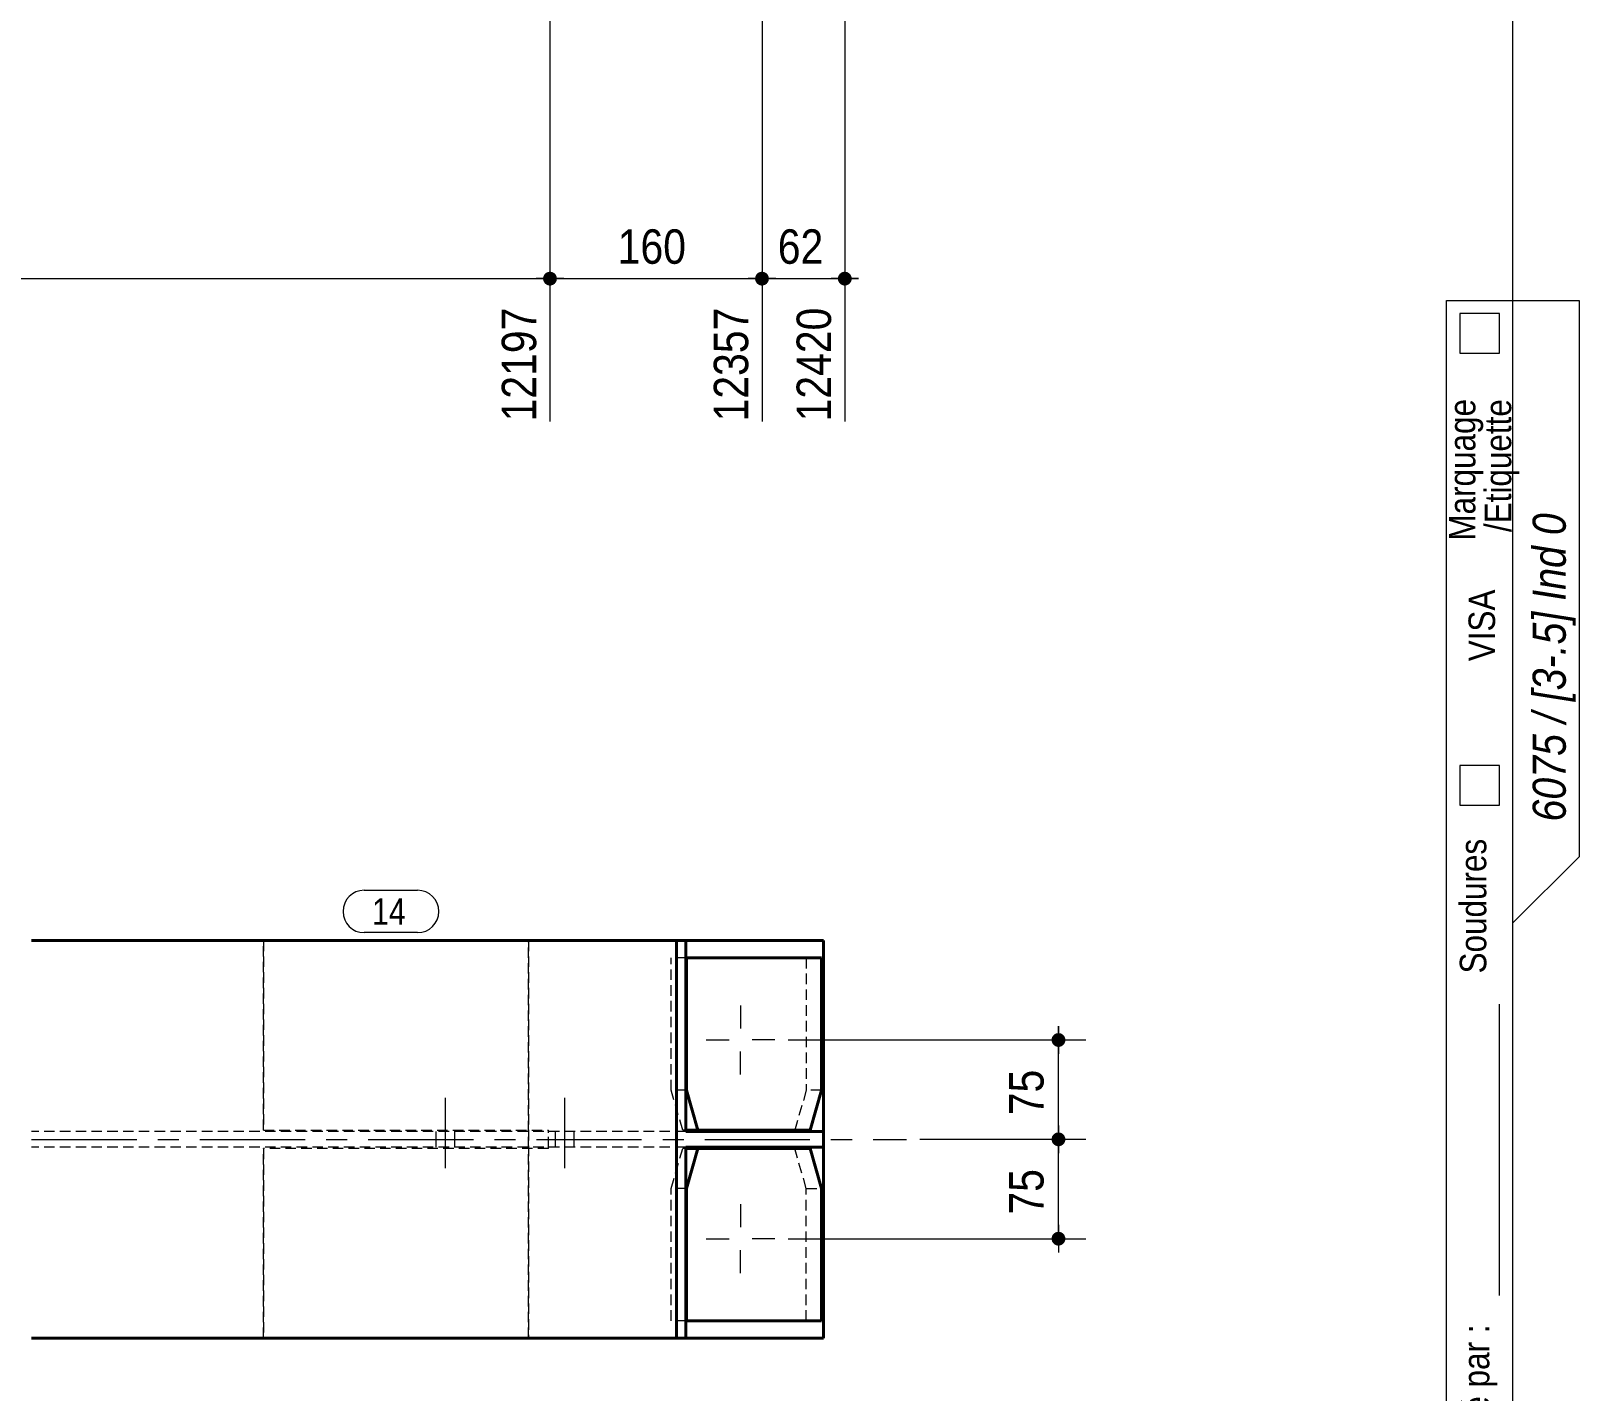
# Model space of a CAD drawing. Header units: millimetres. Extents: x 2 to 584, y 5 to 405.
# Drawn here: x 467.2 to 584, y 199.7 to 302.3 of the extents above; entities that cross this region are included whole.
import ezdxf

# ---------------------------------------------------------------- set-up
doc = ezdxf.new("R2010")
doc.units = ezdxf.units.MM
for name, pattern in [('AXES', [12.7, 7.9375, -1.5875, 1.5875, -1.5875]), ('CACHE2', [1.190625, 0.79375, -0.396875]), ('INTERROMPUX2', [9.525, 6.35, -3.175])]:
    doc.linetypes.add(name, pattern=pattern)
for name, color, linetype, lineweight in [('Autre type objet', 1, 'Continuous', 0), ('Axe', 1, 'Continuous', 0), ('Boulon', 7, 'Continuous', 0), ('Cache', 7, 'Continuous', 0), ('Cotation', 7, 'Continuous', 0), ('Feuille dessin', 5, 'Continuous', 0), ('Piece', 2, 'Continuous', 0), ('Repère pièce', 3, 'Continuous', 0)]:
    doc.layers.add(name, color=color, linetype=linetype, lineweight=lineweight)
doc.styles.add('ARIAL', font='ARIAL.TTF')
doc.styles.add('ARIAL_ITALIC', font='ARIALI.TTF')
doc.styles.add('COMIC_SANS_MS', font='COMIC.TTF')

# ---------------------------------------------------------------- blocks, each defined once
blk = doc.blocks.new('*A41')
at = {"layer": 'Boulon', "linetype": 'INTERROMPUX2', "lineweight": 0}
for p, q in [((498.4595, 216.494983), (498.4595, 221.794983)), ((498.4595, 216.494983), (498.4595, 221.794983)), ((497.7595, 218.06885), (497.7595, 219.26885)), ((497.7595, 218.06885), (497.7595, 219.26885)), ((499.1595, 218.06885), (499.1595, 219.26885)), ((499.1595, 218.06885), (499.1595, 219.26885))]:
    blk.add_line(p, q, dxfattribs=at)
blk = doc.blocks.new('*A42')
at = {"layer": 'Boulon', "linetype": 'INTERROMPUX2', "lineweight": 0}
for p, q in [((507.4595, 216.494983), (507.4595, 221.794983)), ((507.4595, 216.494983), (507.4595, 221.794983)), ((506.7595, 218.06885), (506.7595, 219.26885)), ((506.7595, 218.06885), (506.7595, 219.26885)), ((508.1595, 218.06885), (508.1595, 219.26885)), ((508.1595, 218.06885), (508.1595, 219.26885))]:
    blk.add_line(p, q, dxfattribs=at)
blk = doc.blocks.new('*A46')
at = {"layer": 'Boulon', "linetype": 'Continuous', "lineweight": 0}
for p, q in [((520.719928, 228.769276), (520.719928, 227.037676)), ((518.119928, 226.169276), (519.851528, 226.169276)), ((523.319928, 226.169276), (521.588328, 226.169276)), ((520.719928, 223.569276), (520.719928, 225.300876)), ((520.719928, 213.769276), (520.719928, 212.037676)), ((518.119928, 211.169276), (519.851528, 211.169276)), ((520.719928, 208.569276), (520.719928, 210.300876)), ((523.319928, 211.169276), (521.588328, 211.169276))]:
    blk.add_line(p, q, dxfattribs=at)
blk = doc.blocks.new('*A48')
at = {"layer": 'Axe', "color": 1, "linetype": 'AXES', "lineweight": 15}
blk.add_line((467.219957, 218.66885), (533.243053, 218.66885), dxfattribs=at)
at = {"layer": 'Cache', "color": 7, "linetype": 'CACHE2', "lineweight": 20}
for p, q in [((504.719672, 219.26885), (504.719672, 233.66885)), ((504.719733, 233.66885), (504.719733, 203.66885)), ((516.583053, 219.26885), (467.219957, 219.26885)), ((504.719454, 218.06885), (504.719454, 219.26885)), ((506.219318, 218.06885), (506.219318, 219.26885)), ((516.583053, 218.06885), (467.219957, 218.06885)), ((504.719672, 203.66885), (504.719672, 218.06885))]:
    blk.add_line(p, q, dxfattribs=at)
at = {"layer": 'Piece', "color": 2, "linetype": 'Continuous', "lineweight": 40}
for p, q in [((516.583053, 233.66885), (467.219957, 233.66885)), ((515.893053, 233.66885), (515.893053, 203.66885)), ((516.583053, 219.26885), (516.583053, 233.66885)), ((526.969791, 219.26885), (516.583053, 219.26885)), ((526.969791, 218.06885), (526.969791, 219.26885)), ((516.583053, 218.06885), (526.969791, 218.06885)), ((516.583053, 203.66885), (516.583053, 218.06885)), ((515.893053, 203.66885), (467.219957, 203.66885)), ((516.583053, 203.66885), (515.893053, 203.66885))]:
    blk.add_line(p, q, dxfattribs=at)
blk = doc.blocks.new('*A51')
at = {"layer": 'Cache', "color": 7, "linetype": 'CACHE2', "lineweight": 20}
for p, q in [((484.719724, 233.669277), (484.719724, 219.369277)), ((516.583053, 233.669277), (484.719724, 233.669277)), ((484.719957, 219.369277), (484.719957, 233.669277)), ((526.969875, 233.669277), (526.969875, 203.669277)), ((484.719724, 219.369277), (506.219957, 219.369277)), ((506.219724, 217.969277), (506.219724, 219.369277)), ((506.219957, 217.969277), (506.219957, 219.369277)), ((506.219957, 217.969277), (484.719724, 217.969277)), ((484.719724, 217.969277), (484.719724, 203.669277)), ((484.719957, 203.669277), (484.719957, 217.969277)), ((484.719724, 203.669277), (516.583053, 203.669277))]:
    blk.add_line(p, q, dxfattribs=at)
at = {"layer": 'Piece', "color": 2, "linetype": 'Continuous', "lineweight": 40}
for p, q in [((526.969875, 233.669277), (516.583053, 233.669277)), ((526.969642, 203.669277), (526.969642, 233.669277)), ((526.969875, 203.669277), (516.583053, 203.669277))]:
    blk.add_line(p, q, dxfattribs=at)
blk = doc.blocks.new('*A52')
at = {"layer": 'Cache', "color": 7, "linetype": 'CACHE2', "lineweight": 20}
for p, q in [((515.490942, 222.368423), (515.490942, 232.368319)), ((516.583053, 232.368319), (515.490942, 232.368319)), ((525.67885, 232.368319), (525.67885, 222.368102)), ((516.583053, 222.368423), (515.490942, 222.368423)), ((516.353015, 219.368319), (515.490942, 222.368423)), ((525.67885, 222.368102), (524.816869, 219.368319)), ((526.828242, 222.368102), (525.67885, 222.368102)), ((516.583053, 219.368319), (516.353015, 219.368319))]:
    blk.add_line(p, q, dxfattribs=at)
at = {"layer": 'Piece', "color": 2, "linetype": 'Continuous', "lineweight": 40}
for p, q in [((526.828242, 232.368319), (516.583053, 232.368319)), ((516.640333, 232.368319), (516.640333, 222.368423)), ((526.828242, 232.368319), (526.828242, 222.368102)), ((516.640333, 222.368423), (516.583053, 222.368423)), ((516.640333, 222.368423), (517.502407, 219.368319)), ((525.96626, 219.368319), (526.828242, 222.368102)), ((525.96626, 219.368319), (516.583053, 219.368319))]:
    blk.add_line(p, q, dxfattribs=at)
blk = doc.blocks.new('*A53')
at = {"layer": 'Cache', "color": 7, "linetype": 'CACHE2', "lineweight": 20}
for p, q in [((515.490942, 214.969172), (516.353015, 217.969276)), ((516.583053, 217.969276), (516.353015, 217.969276)), ((525.67885, 214.969451), (524.816857, 217.969276)), ((516.583053, 214.969172), (515.490942, 214.969172)), ((515.490942, 204.969276), (515.490942, 214.969172)), ((525.67885, 204.969276), (525.67885, 214.969451)), ((525.67885, 214.969451), (526.828242, 214.969451)), ((516.640333, 204.969276), (515.490942, 204.969276))]:
    blk.add_line(p, q, dxfattribs=at)
at = {"layer": 'Piece', "color": 2, "linetype": 'Continuous', "lineweight": 40}
for p, q in [((525.966248, 217.969276), (516.583053, 217.969276)), ((516.640333, 214.969172), (517.502407, 217.969276)), ((526.828242, 214.969451), (525.966248, 217.969276)), ((516.640333, 214.969172), (516.583053, 214.969172)), ((516.640333, 204.969276), (516.640333, 214.969172)), ((526.828242, 204.969276), (526.828242, 214.969451)), ((516.583053, 204.969276), (516.640333, 204.969276)), ((526.828242, 204.969276), (516.640333, 204.969276))]:
    blk.add_line(p, q, dxfattribs=at)
blk = doc.blocks.new('*A63')
at = {"layer": 'Feuille dessin', "linetype": 'Continuous', "lineweight": 0}
blk.add_line((579, 5), (579, 405), dxfattribs=at)
blk = doc.blocks.new('*A64')
at = {"layer": 'Autre type objet', "linetype": 'Continuous', "lineweight": 0}
for p, q in [((574, 37), (574, 282)), ((574, 282), (584, 282)), ((579, 37), (579, 282)), ((584, 282), (584, 240)), ((575, 281), (575, 278)), ((578, 281), (575, 281)), ((578, 278), (578, 281)), ((575, 278), (578, 278)), ((578, 246.898947), (575, 246.898947)), ((575, 246.898947), (575, 243.898947)), ((578, 243.898947), (578, 246.898947)), ((575, 243.898947), (578, 243.898947)), ((584, 240), (579, 235)), ((578, 206.87143), (578, 228.87143))]:
    blk.add_line(p, q, dxfattribs=at)
at = {"layer": 'Autre type objet', "width": 0.85}
for s, height, style, p in [('Marquage', 2, 'ARIAL', (576.175102, 263.861793)), ('/Etiquette', 2, 'ARIAL', (578.882157, 264.509258)), ('6075 / [3-.5] Ind 0', 2.5, 'ARIAL_ITALIC', (583, 242.657715)), ('VISA', 2, 'ARIAL', (577.660159, 254.754913)), ('Soudures', 2, 'ARIAL', (577, 231.189963)), ('Soudé par :', 2, 'ARIAL', (577.230161, 192.415081))]:
    blk.add_text(s, height=height, rotation=90, dxfattribs=dict(at, style=style)).set_placement(p)
blk = doc.blocks.new('*A102')
at = {"layer": 'Cotation'}
blk.add_hatch(color=256, dxfattribs=at).paths.add_polyline_path([(506.31, 283.12), (506.29, 283.12), (506.26, 283.12), (506.24, 283.13), (506.21, 283.13), (506.19, 283.14), (506.16, 283.15), (506.14, 283.16), (506.12, 283.17), (506.09, 283.18), (506.07, 283.19), (506.05, 283.21), (506.03, 283.22), (506.01, 283.24), (505.99, 283.25), (505.97, 283.27), (505.95, 283.29), (505.94, 283.31), (505.92, 283.33), (505.91, 283.35), (505.89, 283.37), (505.88, 283.39), (505.87, 283.42), (505.86, 283.44), (505.85, 283.46), (505.84, 283.49), (505.83, 283.51), (505.83, 283.54), (505.82, 283.56), (505.82, 283.59), (505.82, 283.61), (505.82, 283.64), (505.82, 283.66), (505.82, 283.69), (505.82, 283.71), (505.83, 283.74), (505.83, 283.76), (505.84, 283.79), (505.85, 283.81), (505.86, 283.84), (505.87, 283.86), (505.88, 283.88), (505.89, 283.91), (505.91, 283.93), (505.92, 283.95), (505.94, 283.97), (505.95, 283.99), (505.97, 284.01), (505.99, 284.02), (506.01, 284.04), (506.03, 284.06), (506.05, 284.07), (506.07, 284.08), (506.09, 284.1), (506.12, 284.11), (506.14, 284.12), (506.16, 284.13), (506.19, 284.14), (506.21, 284.14), (506.24, 284.15), (506.26, 284.15), (506.29, 284.16), (506.31, 284.16), (506.34, 284.16), (506.36, 284.16), (506.39, 284.16), (506.41, 284.15), (506.44, 284.15), (506.46, 284.14), (506.49, 284.14), (506.51, 284.13), (506.54, 284.12), (506.56, 284.11), (506.58, 284.1), (506.61, 284.08), (506.63, 284.07), (506.65, 284.06), (506.67, 284.04), (506.69, 284.02), (506.71, 284.01), (506.72, 283.99), (506.74, 283.97), (506.76, 283.95), (506.77, 283.93), (506.78, 283.91), (506.8, 283.88), (506.81, 283.86), (506.82, 283.84), (506.83, 283.81), (506.84, 283.79), (506.84, 283.76), (506.85, 283.74), (506.85, 283.71), (506.86, 283.69), (506.86, 283.66), (506.86, 283.64), (506.86, 283.61), (506.86, 283.59), (506.85, 283.56), (506.85, 283.54), (506.84, 283.51), (506.84, 283.49), (506.83, 283.46), (506.82, 283.44), (506.81, 283.42), (506.8, 283.39), (506.78, 283.37), (506.77, 283.35), (506.76, 283.33), (506.74, 283.31), (506.72, 283.29), (506.71, 283.27), (506.69, 283.25), (506.67, 283.24), (506.65, 283.22), (506.63, 283.21), (506.61, 283.19), (506.58, 283.18), (506.56, 283.17), (506.54, 283.16), (506.51, 283.15), (506.49, 283.14), (506.46, 283.13), (506.44, 283.13), (506.41, 283.12), (506.39, 283.12), (506.36, 283.12), (506.34, 283.12)], flags=17)
at = {"layer": 'Cotation', "linetype": 'Continuous', "lineweight": 0}
for p, q in [((506.34, 315.83), (506.34, 272.86)), ((506.34, 284.68), (506.34, 282.6)), ((357.45, 283.64), (506.34, 283.64)), ((507.38, 283.64), (505.3, 283.64)), ((506.34, 283.64), (507.38, 283.64))]:
    blk.add_line(p, q, dxfattribs=at)
at = {"layer": 'Cotation'}
blk.add_point((506.34, 283.64), dxfattribs=at)
at = {"layer": 'Cotation', "style": 'ARIAL', "width": 0.85}
blk.add_text('12197', height=2.6, rotation=90.0002, dxfattribs=at).set_placement((505.3, 272.86))
blk = doc.blocks.new('*A103')
at = {"layer": 'Cotation'}
for points in [[(506.31, 283.12), (506.29, 283.12), (506.26, 283.12), (506.24, 283.13), (506.21, 283.13), (506.19, 283.14), (506.16, 283.15), (506.14, 283.16), (506.12, 283.17), (506.09, 283.18), (506.07, 283.19), (506.05, 283.21), (506.03, 283.22), (506.01, 283.24), (505.99, 283.25), (505.97, 283.27), (505.95, 283.29), (505.94, 283.31), (505.92, 283.33), (505.91, 283.35), (505.89, 283.37), (505.88, 283.39), (505.87, 283.42), (505.86, 283.44), (505.85, 283.46), (505.84, 283.49), (505.83, 283.51), (505.83, 283.54), (505.82, 283.56), (505.82, 283.59), (505.82, 283.61), (505.82, 283.64), (505.82, 283.66), (505.82, 283.69), (505.82, 283.71), (505.83, 283.74), (505.83, 283.76), (505.84, 283.79), (505.85, 283.81), (505.86, 283.84), (505.87, 283.86), (505.88, 283.88), (505.89, 283.91), (505.91, 283.93), (505.92, 283.95), (505.94, 283.97), (505.95, 283.99), (505.97, 284.01), (505.99, 284.02), (506.01, 284.04), (506.03, 284.06), (506.05, 284.07), (506.07, 284.08), (506.09, 284.1), (506.12, 284.11), (506.14, 284.12), (506.16, 284.13), (506.19, 284.14), (506.21, 284.14), (506.24, 284.15), (506.26, 284.15), (506.29, 284.16), (506.31, 284.16), (506.34, 284.16), (506.36, 284.16), (506.39, 284.16), (506.41, 284.15), (506.44, 284.15), (506.46, 284.14), (506.49, 284.14), (506.51, 284.13), (506.54, 284.12), (506.56, 284.11), (506.58, 284.1), (506.61, 284.08), (506.63, 284.07), (506.65, 284.06), (506.67, 284.04), (506.69, 284.02), (506.71, 284.01), (506.72, 283.99), (506.74, 283.97), (506.76, 283.95), (506.77, 283.93), (506.78, 283.91), (506.8, 283.88), (506.81, 283.86), (506.82, 283.84), (506.83, 283.81), (506.84, 283.79), (506.84, 283.76), (506.85, 283.74), (506.85, 283.71), (506.86, 283.69), (506.86, 283.66), (506.86, 283.64), (506.86, 283.61), (506.86, 283.59), (506.85, 283.56), (506.85, 283.54), (506.84, 283.51), (506.84, 283.49), (506.83, 283.46), (506.82, 283.44), (506.81, 283.42), (506.8, 283.39), (506.78, 283.37), (506.77, 283.35), (506.76, 283.33), (506.74, 283.31), (506.72, 283.29), (506.71, 283.27), (506.69, 283.25), (506.67, 283.24), (506.65, 283.22), (506.63, 283.21), (506.61, 283.19), (506.58, 283.18), (506.56, 283.17), (506.54, 283.16), (506.51, 283.15), (506.49, 283.14), (506.46, 283.13), (506.44, 283.13), (506.41, 283.12), (506.39, 283.12), (506.36, 283.12), (506.34, 283.12)], [(522.31, 283.12), (522.29, 283.12), (522.26, 283.12), (522.24, 283.13), (522.21, 283.13), (522.19, 283.14), (522.16, 283.15), (522.14, 283.16), (522.12, 283.17), (522.09, 283.18), (522.07, 283.19), (522.05, 283.21), (522.03, 283.22), (522.01, 283.24), (521.99, 283.25), (521.97, 283.27), (521.95, 283.29), (521.94, 283.31), (521.92, 283.33), (521.91, 283.35), (521.89, 283.37), (521.88, 283.39), (521.87, 283.42), (521.86, 283.44), (521.85, 283.46), (521.84, 283.49), (521.83, 283.51), (521.83, 283.54), (521.82, 283.56), (521.82, 283.59), (521.82, 283.61), (521.82, 283.64), (521.82, 283.66), (521.82, 283.69), (521.82, 283.71), (521.83, 283.74), (521.83, 283.76), (521.84, 283.79), (521.85, 283.81), (521.86, 283.84), (521.87, 283.86), (521.88, 283.88), (521.89, 283.91), (521.91, 283.93), (521.92, 283.95), (521.94, 283.97), (521.95, 283.99), (521.97, 284.01), (521.99, 284.02), (522.01, 284.04), (522.03, 284.06), (522.05, 284.07), (522.07, 284.08), (522.09, 284.1), (522.12, 284.11), (522.14, 284.12), (522.16, 284.13), (522.19, 284.14), (522.21, 284.14), (522.24, 284.15), (522.26, 284.15), (522.29, 284.16), (522.31, 284.16), (522.34, 284.16), (522.36, 284.16), (522.39, 284.16), (522.41, 284.15), (522.44, 284.15), (522.46, 284.14), (522.49, 284.14), (522.51, 284.13), (522.54, 284.12), (522.56, 284.11), (522.58, 284.1), (522.61, 284.08), (522.63, 284.07), (522.65, 284.06), (522.67, 284.04), (522.69, 284.02), (522.71, 284.01), (522.72, 283.99), (522.74, 283.97), (522.76, 283.95), (522.77, 283.93), (522.78, 283.91), (522.8, 283.88), (522.81, 283.86), (522.82, 283.84), (522.83, 283.81), (522.84, 283.79), (522.84, 283.76), (522.85, 283.74), (522.85, 283.71), (522.86, 283.69), (522.86, 283.66), (522.86, 283.64), (522.86, 283.61), (522.86, 283.59), (522.85, 283.56), (522.85, 283.54), (522.84, 283.51), (522.84, 283.49), (522.83, 283.46), (522.82, 283.44), (522.81, 283.42), (522.8, 283.39), (522.78, 283.37), (522.77, 283.35), (522.76, 283.33), (522.74, 283.31), (522.72, 283.29), (522.71, 283.27), (522.69, 283.25), (522.67, 283.24), (522.65, 283.22), (522.63, 283.21), (522.61, 283.19), (522.58, 283.18), (522.56, 283.17), (522.54, 283.16), (522.51, 283.15), (522.49, 283.14), (522.46, 283.13), (522.44, 283.13), (522.41, 283.12), (522.39, 283.12), (522.36, 283.12), (522.34, 283.12)]]:
    blk.add_hatch(color=256, dxfattribs=at).paths.add_polyline_path(points, flags=17)
at = {"layer": 'Cotation', "linetype": 'Continuous', "lineweight": 0}
for p, q in [((522.34, 320.6), (522.34, 272.86)), ((506.34, 315.83), (506.34, 272.86)), ((506.34, 284.68), (506.34, 282.6)), ((522.34, 284.68), (522.34, 282.6)), ((507.38, 283.64), (505.3, 283.64)), ((506.34, 283.64), (505.3, 283.64)), ((506.34, 283.64), (522.34, 283.64)), ((523.38, 283.64), (521.3, 283.64)), ((522.34, 283.64), (523.38, 283.64))]:
    blk.add_line(p, q, dxfattribs=at)
at = {"layer": 'Cotation'}
for p in [(506.34, 283.64), (522.34, 283.64)]:
    blk.add_point(p, dxfattribs=at)
at = {"layer": 'Cotation', "style": 'ARIAL', "width": 0.85}
blk.add_text('160', height=2.6, dxfattribs=at).set_placement((511.45, 284.76))
blk.add_text('12357', height=2.6, rotation=90.0002, dxfattribs=at).set_placement((521.3, 272.86))
blk = doc.blocks.new('*A104')
at = {"layer": 'Cotation'}
for points in [[(522.31, 283.12), (522.29, 283.12), (522.26, 283.12), (522.24, 283.13), (522.21, 283.13), (522.19, 283.14), (522.16, 283.15), (522.14, 283.16), (522.12, 283.17), (522.09, 283.18), (522.07, 283.19), (522.05, 283.21), (522.03, 283.22), (522.01, 283.24), (521.99, 283.25), (521.97, 283.27), (521.95, 283.29), (521.94, 283.31), (521.92, 283.33), (521.91, 283.35), (521.89, 283.37), (521.88, 283.39), (521.87, 283.42), (521.86, 283.44), (521.85, 283.46), (521.84, 283.49), (521.83, 283.51), (521.83, 283.54), (521.82, 283.56), (521.82, 283.59), (521.82, 283.61), (521.82, 283.64), (521.82, 283.66), (521.82, 283.69), (521.82, 283.71), (521.83, 283.74), (521.83, 283.76), (521.84, 283.79), (521.85, 283.81), (521.86, 283.84), (521.87, 283.86), (521.88, 283.88), (521.89, 283.91), (521.91, 283.93), (521.92, 283.95), (521.94, 283.97), (521.95, 283.99), (521.97, 284.01), (521.99, 284.02), (522.01, 284.04), (522.03, 284.06), (522.05, 284.07), (522.07, 284.08), (522.09, 284.1), (522.12, 284.11), (522.14, 284.12), (522.16, 284.13), (522.19, 284.14), (522.21, 284.14), (522.24, 284.15), (522.26, 284.15), (522.29, 284.16), (522.31, 284.16), (522.34, 284.16), (522.36, 284.16), (522.39, 284.16), (522.41, 284.15), (522.44, 284.15), (522.46, 284.14), (522.49, 284.14), (522.51, 284.13), (522.54, 284.12), (522.56, 284.11), (522.58, 284.1), (522.61, 284.08), (522.63, 284.07), (522.65, 284.06), (522.67, 284.04), (522.69, 284.02), (522.71, 284.01), (522.72, 283.99), (522.74, 283.97), (522.76, 283.95), (522.77, 283.93), (522.78, 283.91), (522.8, 283.88), (522.81, 283.86), (522.82, 283.84), (522.83, 283.81), (522.84, 283.79), (522.84, 283.76), (522.85, 283.74), (522.85, 283.71), (522.86, 283.69), (522.86, 283.66), (522.86, 283.64), (522.86, 283.61), (522.86, 283.59), (522.85, 283.56), (522.85, 283.54), (522.84, 283.51), (522.84, 283.49), (522.83, 283.46), (522.82, 283.44), (522.81, 283.42), (522.8, 283.39), (522.78, 283.37), (522.77, 283.35), (522.76, 283.33), (522.74, 283.31), (522.72, 283.29), (522.71, 283.27), (522.69, 283.25), (522.67, 283.24), (522.65, 283.22), (522.63, 283.21), (522.61, 283.19), (522.58, 283.18), (522.56, 283.17), (522.54, 283.16), (522.51, 283.15), (522.49, 283.14), (522.46, 283.13), (522.44, 283.13), (522.41, 283.12), (522.39, 283.12), (522.36, 283.12), (522.34, 283.12)], [(528.56, 283.12), (528.54, 283.12), (528.51, 283.12), (528.49, 283.13), (528.46, 283.13), (528.44, 283.14), (528.41, 283.15), (528.39, 283.16), (528.37, 283.17), (528.34, 283.18), (528.32, 283.19), (528.3, 283.21), (528.28, 283.22), (528.26, 283.24), (528.24, 283.25), (528.22, 283.27), (528.2, 283.29), (528.19, 283.31), (528.17, 283.33), (528.16, 283.35), (528.14, 283.37), (528.13, 283.39), (528.12, 283.42), (528.11, 283.44), (528.1, 283.46), (528.09, 283.49), (528.08, 283.51), (528.08, 283.54), (528.07, 283.56), (528.07, 283.59), (528.07, 283.61), (528.07, 283.64), (528.07, 283.66), (528.07, 283.69), (528.07, 283.71), (528.08, 283.74), (528.08, 283.76), (528.09, 283.79), (528.1, 283.81), (528.11, 283.84), (528.12, 283.86), (528.13, 283.88), (528.14, 283.91), (528.16, 283.93), (528.17, 283.95), (528.19, 283.97), (528.2, 283.99), (528.22, 284.01), (528.24, 284.02), (528.26, 284.04), (528.28, 284.06), (528.3, 284.07), (528.32, 284.08), (528.34, 284.1), (528.37, 284.11), (528.39, 284.12), (528.41, 284.13), (528.44, 284.14), (528.46, 284.14), (528.49, 284.15), (528.51, 284.15), (528.54, 284.16), (528.56, 284.16), (528.59, 284.16), (528.61, 284.16), (528.64, 284.16), (528.66, 284.15), (528.69, 284.15), (528.71, 284.14), (528.74, 284.14), (528.76, 284.13), (528.79, 284.12), (528.81, 284.11), (528.83, 284.1), (528.86, 284.08), (528.88, 284.07), (528.9, 284.06), (528.92, 284.04), (528.94, 284.02), (528.96, 284.01), (528.97, 283.99), (528.99, 283.97), (529.01, 283.95), (529.02, 283.93), (529.03, 283.91), (529.05, 283.88), (529.06, 283.86), (529.07, 283.84), (529.08, 283.81), (529.09, 283.79), (529.09, 283.76), (529.1, 283.74), (529.1, 283.71), (529.11, 283.69), (529.11, 283.66), (529.11, 283.64), (529.11, 283.61), (529.11, 283.59), (529.1, 283.56), (529.1, 283.54), (529.09, 283.51), (529.09, 283.49), (529.08, 283.46), (529.07, 283.44), (529.06, 283.42), (529.05, 283.39), (529.03, 283.37), (529.02, 283.35), (529.01, 283.33), (528.99, 283.31), (528.97, 283.29), (528.96, 283.27), (528.94, 283.25), (528.92, 283.24), (528.9, 283.22), (528.88, 283.21), (528.86, 283.19), (528.83, 283.18), (528.81, 283.17), (528.79, 283.16), (528.76, 283.15), (528.74, 283.14), (528.71, 283.13), (528.69, 283.13), (528.66, 283.12), (528.64, 283.12), (528.61, 283.12), (528.59, 283.12)]]:
    blk.add_hatch(color=256, dxfattribs=at).paths.add_polyline_path(points, flags=17)
at = {"layer": 'Cotation', "linetype": 'Continuous', "lineweight": 0}
for p, q in [((528.59, 323.1), (528.59, 272.86)), ((522.34, 320.6), (522.34, 272.86)), ((522.34, 284.68), (522.34, 282.6)), ((528.59, 284.68), (528.59, 282.6)), ((523.38, 283.64), (521.3, 283.64)), ((522.34, 283.64), (521.3, 283.64)), ((522.34, 283.64), (528.59, 283.64)), ((529.63, 283.64), (527.55, 283.64)), ((528.59, 283.64), (529.63, 283.64))]:
    blk.add_line(p, q, dxfattribs=at)
at = {"layer": 'Cotation'}
for p in [(522.34, 283.64), (528.59, 283.64)]:
    blk.add_point(p, dxfattribs=at)
at = {"layer": 'Cotation', "style": 'ARIAL', "width": 0.85}
blk.add_text('62', height=2.6, dxfattribs=at).set_placement((523.53, 284.76))
blk.add_text('12420', height=2.6, rotation=90.0002, dxfattribs=at).set_placement((527.55, 272.86))
blk = doc.blocks.new('*A115')
at = {"layer": 'Cotation'}
for points in [[(544.69, 218.15), (544.66, 218.15), (544.64, 218.15), (544.61, 218.16), (544.59, 218.16), (544.56, 218.17), (544.54, 218.18), (544.52, 218.19), (544.49, 218.2), (544.47, 218.21), (544.45, 218.22), (544.43, 218.24), (544.4, 218.25), (544.38, 218.27), (544.37, 218.28), (544.35, 218.3), (544.33, 218.32), (544.31, 218.34), (544.3, 218.36), (544.28, 218.38), (544.27, 218.4), (544.26, 218.42), (544.24, 218.45), (544.23, 218.47), (544.22, 218.49), (544.22, 218.52), (544.21, 218.54), (544.2, 218.57), (544.2, 218.59), (544.2, 218.62), (544.19, 218.64), (544.19, 218.67), (544.19, 218.69), (544.2, 218.72), (544.2, 218.75), (544.2, 218.77), (544.21, 218.8), (544.22, 218.82), (544.22, 218.84), (544.23, 218.87), (544.24, 218.89), (544.26, 218.91), (544.27, 218.94), (544.28, 218.96), (544.3, 218.98), (544.31, 219), (544.33, 219.02), (544.35, 219.04), (544.37, 219.05), (544.38, 219.07), (544.4, 219.09), (544.43, 219.1), (544.45, 219.11), (544.47, 219.13), (544.49, 219.14), (544.52, 219.15), (544.54, 219.16), (544.56, 219.17), (544.59, 219.17), (544.61, 219.18), (544.64, 219.18), (544.66, 219.19), (544.69, 219.19), (544.71, 219.19), (544.74, 219.19), (544.77, 219.19), (544.79, 219.18), (544.82, 219.18), (544.84, 219.17), (544.87, 219.17), (544.89, 219.16), (544.91, 219.15), (544.94, 219.14), (544.96, 219.13), (544.98, 219.11), (545, 219.1), (545.02, 219.09), (545.04, 219.07), (545.06, 219.05), (545.08, 219.04), (545.1, 219.02), (545.12, 219), (545.13, 218.98), (545.15, 218.96), (545.16, 218.94), (545.17, 218.91), (545.18, 218.89), (545.19, 218.87), (545.2, 218.84), (545.21, 218.82), (545.22, 218.8), (545.22, 218.77), (545.23, 218.75), (545.23, 218.72), (545.23, 218.69), (545.23, 218.67), (545.23, 218.64), (545.23, 218.62), (545.23, 218.59), (545.22, 218.57), (545.22, 218.54), (545.21, 218.52), (545.2, 218.49), (545.19, 218.47), (545.18, 218.45), (545.17, 218.42), (545.16, 218.4), (545.15, 218.38), (545.13, 218.36), (545.12, 218.34), (545.1, 218.32), (545.08, 218.3), (545.06, 218.28), (545.04, 218.27), (545.02, 218.25), (545, 218.24), (544.98, 218.22), (544.96, 218.21), (544.94, 218.2), (544.91, 218.19), (544.89, 218.18), (544.87, 218.17), (544.84, 218.16), (544.82, 218.16), (544.79, 218.15), (544.77, 218.15), (544.74, 218.15), (544.71, 218.15)], [(544.69, 210.65), (544.66, 210.65), (544.64, 210.65), (544.61, 210.66), (544.59, 210.66), (544.56, 210.67), (544.54, 210.68), (544.52, 210.69), (544.49, 210.7), (544.47, 210.71), (544.45, 210.72), (544.43, 210.74), (544.4, 210.75), (544.38, 210.77), (544.37, 210.78), (544.35, 210.8), (544.33, 210.82), (544.31, 210.84), (544.3, 210.86), (544.28, 210.88), (544.27, 210.9), (544.26, 210.92), (544.24, 210.95), (544.23, 210.97), (544.22, 210.99), (544.22, 211.02), (544.21, 211.04), (544.2, 211.07), (544.2, 211.09), (544.2, 211.12), (544.19, 211.14), (544.19, 211.17), (544.19, 211.19), (544.2, 211.22), (544.2, 211.25), (544.2, 211.27), (544.21, 211.3), (544.22, 211.32), (544.22, 211.34), (544.23, 211.37), (544.24, 211.39), (544.26, 211.41), (544.27, 211.44), (544.28, 211.46), (544.3, 211.48), (544.31, 211.5), (544.33, 211.52), (544.35, 211.54), (544.37, 211.55), (544.38, 211.57), (544.4, 211.59), (544.43, 211.6), (544.45, 211.62), (544.47, 211.63), (544.49, 211.64), (544.52, 211.65), (544.54, 211.66), (544.56, 211.67), (544.59, 211.67), (544.61, 211.68), (544.64, 211.68), (544.66, 211.69), (544.69, 211.69), (544.71, 211.69), (544.74, 211.69), (544.77, 211.69), (544.79, 211.68), (544.82, 211.68), (544.84, 211.67), (544.87, 211.67), (544.89, 211.66), (544.91, 211.65), (544.94, 211.64), (544.96, 211.63), (544.98, 211.62), (545, 211.6), (545.02, 211.59), (545.04, 211.57), (545.06, 211.55), (545.08, 211.54), (545.1, 211.52), (545.12, 211.5), (545.13, 211.48), (545.15, 211.46), (545.16, 211.44), (545.17, 211.41), (545.18, 211.39), (545.19, 211.37), (545.2, 211.34), (545.21, 211.32), (545.22, 211.3), (545.22, 211.27), (545.23, 211.25), (545.23, 211.22), (545.23, 211.19), (545.23, 211.17), (545.23, 211.14), (545.23, 211.12), (545.23, 211.09), (545.22, 211.07), (545.22, 211.04), (545.21, 211.02), (545.2, 210.99), (545.19, 210.97), (545.18, 210.95), (545.17, 210.92), (545.16, 210.9), (545.15, 210.88), (545.13, 210.86), (545.12, 210.84), (545.1, 210.82), (545.08, 210.8), (545.06, 210.78), (545.04, 210.77), (545.02, 210.75), (545, 210.74), (544.98, 210.72), (544.96, 210.71), (544.94, 210.7), (544.91, 210.69), (544.89, 210.68), (544.87, 210.67), (544.84, 210.66), (544.82, 210.66), (544.79, 210.65), (544.77, 210.65), (544.74, 210.65), (544.71, 210.65)]]:
    blk.add_hatch(color=256, dxfattribs=at).paths.add_polyline_path(points, flags=17)
at = {"layer": 'Cotation', "linetype": 'Continuous', "lineweight": 0}
for p, q in [((544.71, 219.71), (544.71, 217.63)), ((544.71, 218.67), (544.71, 219.71)), ((534.24, 218.67), (546.79, 218.67)), ((543.67, 218.67), (545.75, 218.67)), ((544.71, 211.17), (544.71, 218.67)), ((544.71, 212.21), (544.71, 210.13)), ((524.32, 211.17), (546.79, 211.17)), ((543.67, 211.17), (545.75, 211.17)), ((544.71, 211.17), (544.71, 210.13))]:
    blk.add_line(p, q, dxfattribs=at)
at = {"layer": 'Cotation'}
for p in [(544.71, 218.67), (544.71, 211.17)]:
    blk.add_point(p, dxfattribs=at)
at = {"layer": 'Cotation', "style": 'ARIAL', "width": 0.85}
blk.add_text('75', height=2.6, rotation=90.0002, dxfattribs=at).set_placement((543.59, 212.99))
blk = doc.blocks.new('*A116')
at = {"layer": 'Cotation'}
for points in [[(544.69, 225.65), (544.66, 225.65), (544.64, 225.65), (544.61, 225.66), (544.59, 225.66), (544.56, 225.67), (544.54, 225.68), (544.52, 225.69), (544.49, 225.7), (544.47, 225.71), (544.45, 225.72), (544.43, 225.74), (544.4, 225.75), (544.38, 225.77), (544.37, 225.78), (544.35, 225.8), (544.33, 225.82), (544.31, 225.84), (544.3, 225.86), (544.28, 225.88), (544.27, 225.9), (544.26, 225.92), (544.24, 225.95), (544.23, 225.97), (544.22, 225.99), (544.22, 226.02), (544.21, 226.04), (544.2, 226.07), (544.2, 226.09), (544.2, 226.12), (544.19, 226.14), (544.19, 226.17), (544.19, 226.19), (544.2, 226.22), (544.2, 226.25), (544.2, 226.27), (544.21, 226.3), (544.22, 226.32), (544.22, 226.34), (544.23, 226.37), (544.24, 226.39), (544.26, 226.41), (544.27, 226.44), (544.28, 226.46), (544.3, 226.48), (544.31, 226.5), (544.33, 226.52), (544.35, 226.54), (544.37, 226.55), (544.38, 226.57), (544.4, 226.59), (544.43, 226.6), (544.45, 226.62), (544.47, 226.63), (544.49, 226.64), (544.52, 226.65), (544.54, 226.66), (544.56, 226.67), (544.59, 226.67), (544.61, 226.68), (544.64, 226.68), (544.66, 226.69), (544.69, 226.69), (544.71, 226.69), (544.74, 226.69), (544.77, 226.69), (544.79, 226.68), (544.82, 226.68), (544.84, 226.67), (544.87, 226.67), (544.89, 226.66), (544.91, 226.65), (544.94, 226.64), (544.96, 226.63), (544.98, 226.62), (545, 226.6), (545.02, 226.59), (545.04, 226.57), (545.06, 226.55), (545.08, 226.54), (545.1, 226.52), (545.12, 226.5), (545.13, 226.48), (545.15, 226.46), (545.16, 226.44), (545.17, 226.41), (545.18, 226.39), (545.19, 226.37), (545.2, 226.34), (545.21, 226.32), (545.22, 226.3), (545.22, 226.27), (545.23, 226.25), (545.23, 226.22), (545.23, 226.19), (545.23, 226.17), (545.23, 226.14), (545.23, 226.12), (545.23, 226.09), (545.22, 226.07), (545.22, 226.04), (545.21, 226.02), (545.2, 225.99), (545.19, 225.97), (545.18, 225.95), (545.17, 225.92), (545.16, 225.9), (545.15, 225.88), (545.13, 225.86), (545.12, 225.84), (545.1, 225.82), (545.08, 225.8), (545.06, 225.78), (545.04, 225.77), (545.02, 225.75), (545, 225.74), (544.98, 225.72), (544.96, 225.71), (544.94, 225.7), (544.91, 225.69), (544.89, 225.68), (544.87, 225.67), (544.84, 225.66), (544.82, 225.66), (544.79, 225.65), (544.77, 225.65), (544.74, 225.65), (544.71, 225.65)], [(544.69, 218.15), (544.66, 218.15), (544.64, 218.15), (544.61, 218.16), (544.59, 218.16), (544.56, 218.17), (544.54, 218.18), (544.52, 218.19), (544.49, 218.2), (544.47, 218.21), (544.45, 218.22), (544.43, 218.24), (544.4, 218.25), (544.38, 218.27), (544.37, 218.28), (544.35, 218.3), (544.33, 218.32), (544.31, 218.34), (544.3, 218.36), (544.28, 218.38), (544.27, 218.4), (544.26, 218.42), (544.24, 218.45), (544.23, 218.47), (544.22, 218.49), (544.22, 218.52), (544.21, 218.54), (544.2, 218.57), (544.2, 218.59), (544.2, 218.62), (544.19, 218.64), (544.19, 218.67), (544.19, 218.69), (544.2, 218.72), (544.2, 218.75), (544.2, 218.77), (544.21, 218.8), (544.22, 218.82), (544.22, 218.84), (544.23, 218.87), (544.24, 218.89), (544.26, 218.91), (544.27, 218.94), (544.28, 218.96), (544.3, 218.98), (544.31, 219), (544.33, 219.02), (544.35, 219.04), (544.37, 219.05), (544.38, 219.07), (544.4, 219.09), (544.43, 219.1), (544.45, 219.11), (544.47, 219.13), (544.49, 219.14), (544.52, 219.15), (544.54, 219.16), (544.56, 219.17), (544.59, 219.17), (544.61, 219.18), (544.64, 219.18), (544.66, 219.19), (544.69, 219.19), (544.71, 219.19), (544.74, 219.19), (544.77, 219.19), (544.79, 219.18), (544.82, 219.18), (544.84, 219.17), (544.87, 219.17), (544.89, 219.16), (544.91, 219.15), (544.94, 219.14), (544.96, 219.13), (544.98, 219.11), (545, 219.1), (545.02, 219.09), (545.04, 219.07), (545.06, 219.05), (545.08, 219.04), (545.1, 219.02), (545.12, 219), (545.13, 218.98), (545.15, 218.96), (545.16, 218.94), (545.17, 218.91), (545.18, 218.89), (545.19, 218.87), (545.2, 218.84), (545.21, 218.82), (545.22, 218.8), (545.22, 218.77), (545.23, 218.75), (545.23, 218.72), (545.23, 218.69), (545.23, 218.67), (545.23, 218.64), (545.23, 218.62), (545.23, 218.59), (545.22, 218.57), (545.22, 218.54), (545.21, 218.52), (545.2, 218.49), (545.19, 218.47), (545.18, 218.45), (545.17, 218.42), (545.16, 218.4), (545.15, 218.38), (545.13, 218.36), (545.12, 218.34), (545.1, 218.32), (545.08, 218.3), (545.06, 218.28), (545.04, 218.27), (545.02, 218.25), (545, 218.24), (544.98, 218.22), (544.96, 218.21), (544.94, 218.2), (544.91, 218.19), (544.89, 218.18), (544.87, 218.17), (544.84, 218.16), (544.82, 218.16), (544.79, 218.15), (544.77, 218.15), (544.74, 218.15), (544.71, 218.15)]]:
    blk.add_hatch(color=256, dxfattribs=at).paths.add_polyline_path(points, flags=17)
at = {"layer": 'Cotation', "linetype": 'Continuous', "lineweight": 0}
for p, q in [((544.71, 227.21), (544.71, 225.13)), ((544.71, 226.17), (544.71, 227.21)), ((524.32, 226.17), (546.79, 226.17)), ((543.67, 226.17), (545.75, 226.17)), ((544.71, 218.67), (544.71, 226.17)), ((544.71, 219.71), (544.71, 217.63)), ((534.24, 218.67), (546.79, 218.67)), ((543.67, 218.67), (545.75, 218.67)), ((544.71, 218.67), (544.71, 217.63))]:
    blk.add_line(p, q, dxfattribs=at)
at = {"layer": 'Cotation'}
for p in [(544.71, 226.17), (544.71, 218.67)]:
    blk.add_point(p, dxfattribs=at)
at = {"layer": 'Cotation', "style": 'ARIAL', "width": 0.85}
blk.add_text('75', height=2.6, rotation=90.0002, dxfattribs=at).set_placement((543.59, 220.49))
blk = doc.blocks.new('*A119')
at = {"layer": 'Repère pièce', "linetype": 'Continuous', "lineweight": 0}
for p, q in [((492.319724, 237.469277), (496.347849, 237.469277)), ((496.347849, 234.269277), (492.319724, 234.269277))]:
    blk.add_line(p, q, dxfattribs=at)
for centre, start, end in [((492.319724, 235.869277), 90, 270), ((496.347849, 235.869277), 270, 90)]:
    blk.add_arc(centre, 1.6, start, end, dxfattribs=at)
at = {"layer": 'Repère pièce', "style": 'COMIC_SANS_MS', "width": 0.85}
blk.add_text('14', height=2, dxfattribs=at).set_placement((492.919724, 234.869277))

msp = doc.modelspace()

# ---------------------------------------------------------------- block references
at = {"lineweight": 0}
for name in ['*A63', '*A104', '*A103', '*A102', '*A64', '*A119', '*A48', '*A51', '*A52', '*A46', '*A116', '*A41', '*A42', '*A115', '*A53']:
    msp.add_blockref(name, (0, 0), dxfattribs=at)

doc.saveas('drawing.dxf')
